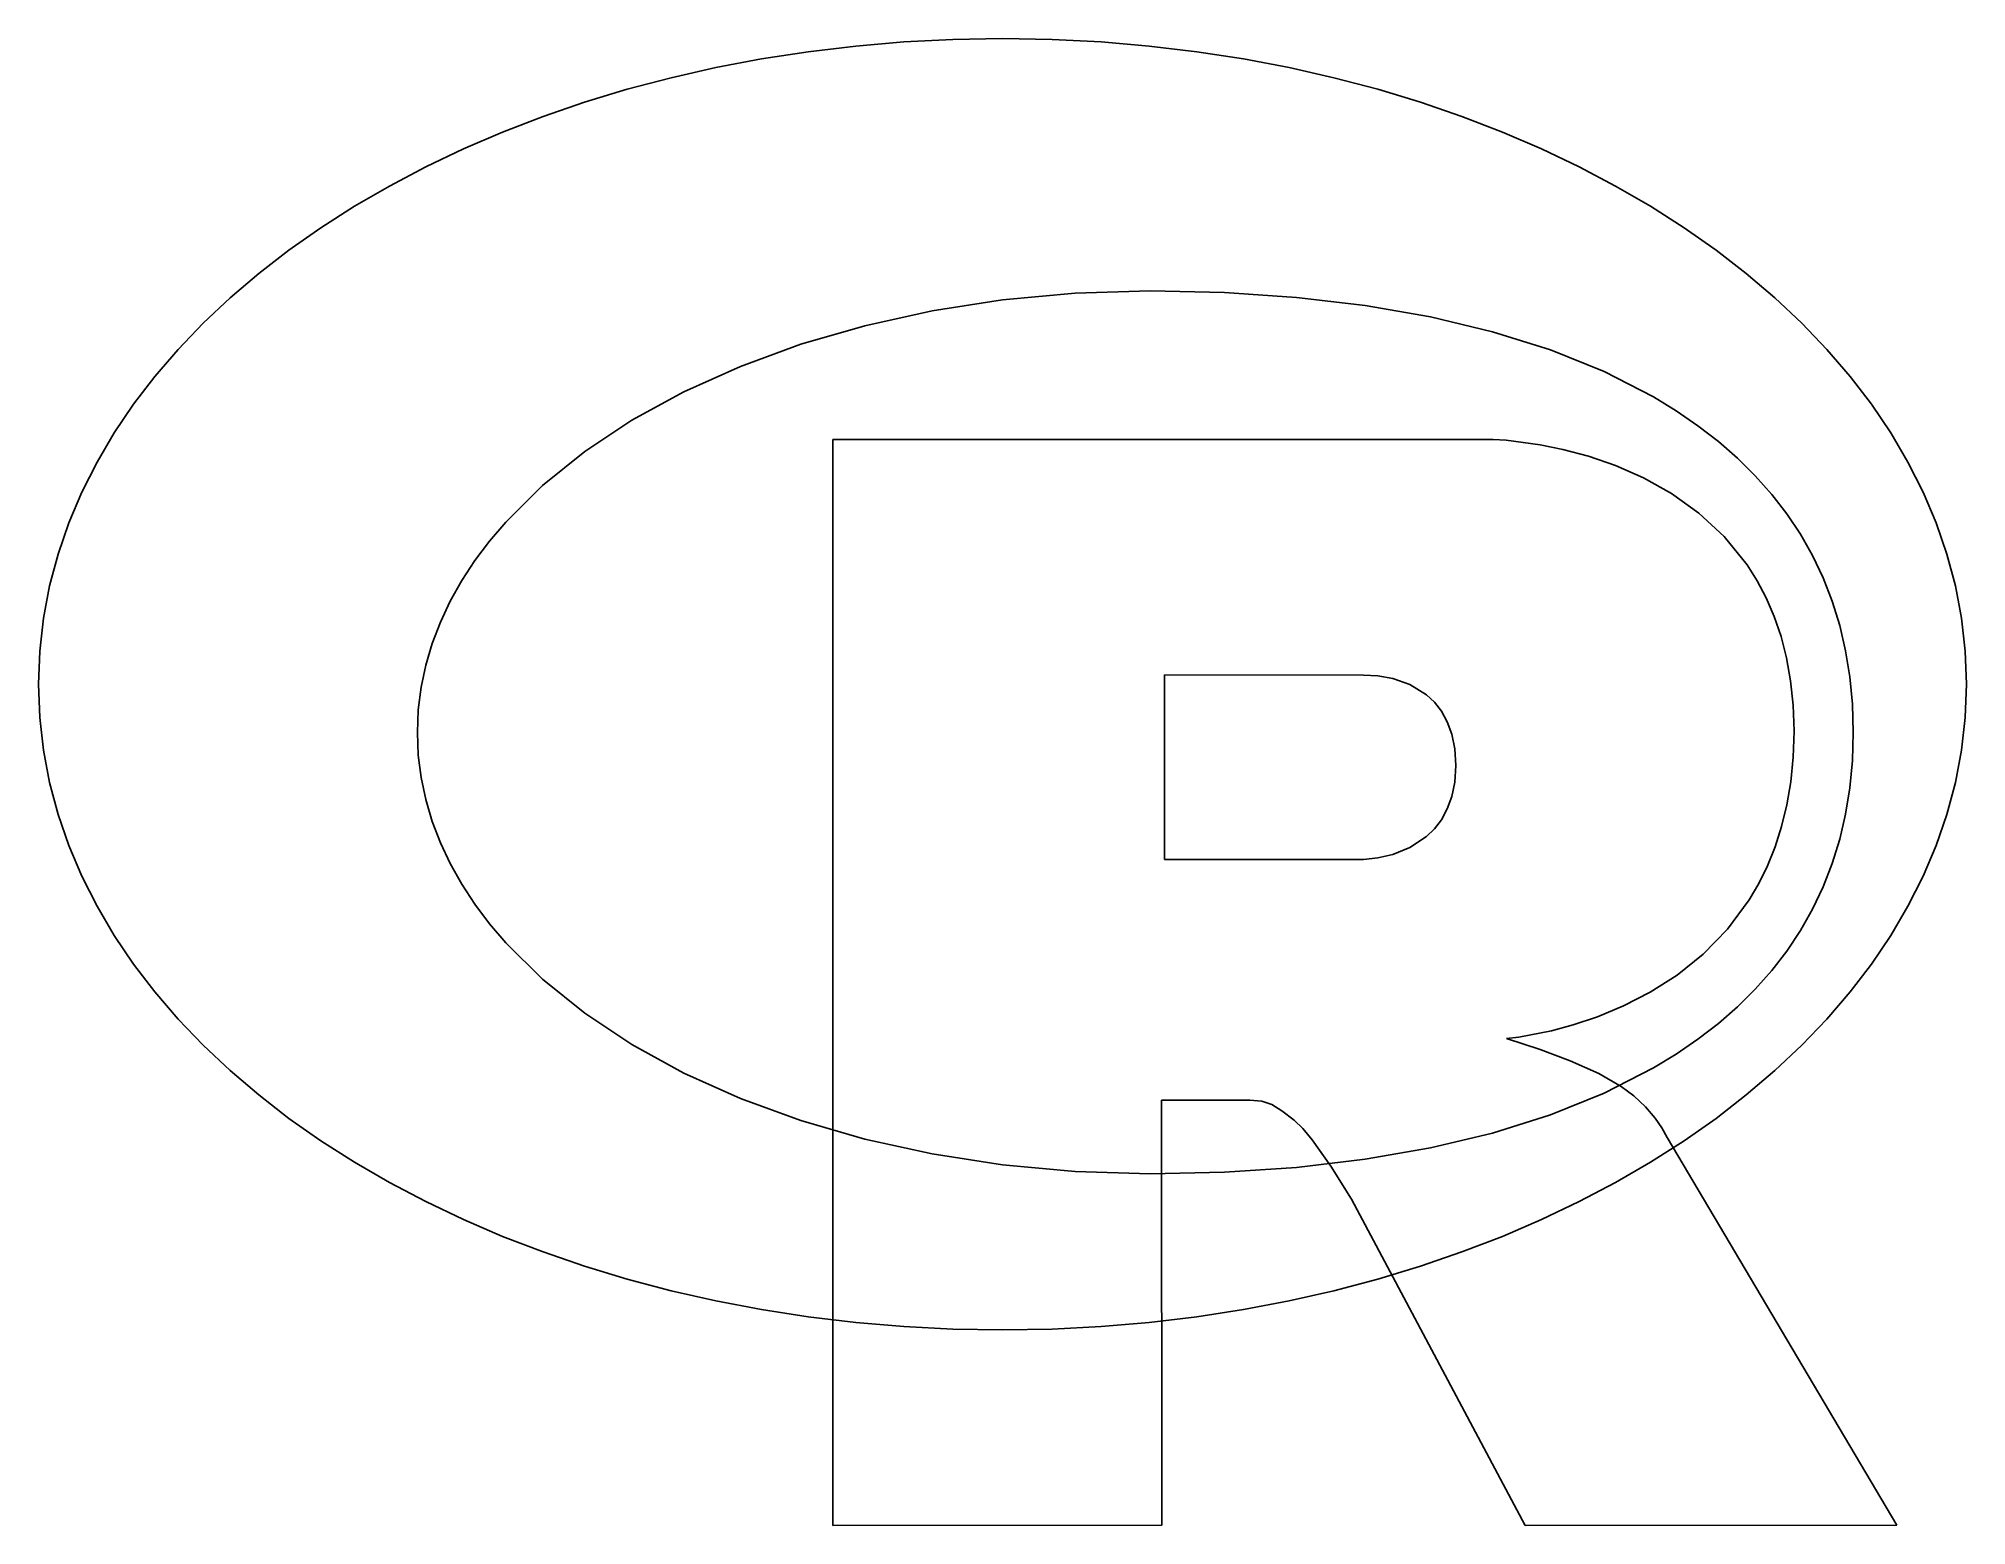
# Model space of a CAD drawing. Extents: x 0 to 204, y 1 to 157.
import ezdxf

# ---------------------------------------------------------------- set-up
doc = ezdxf.new("R2010")
doc.units = 0

msp = doc.modelspace()

# ---------------------------------------------------------------- linework, layer by layer
at = {"layer": 'Layer 1'}
for p, q in [((86.513858, 156.694804), (91.606238, 157.12817)), ((91.606238, 157.12817), (96.77375, 157.391329)), ((96.77375, 157.391329), (102.01, 157.48)), ((102.01, 157.48), (107.246231, 157.391329)), ((107.246231, 157.391329), (112.413725, 157.12817)), ((112.413725, 157.12817), (117.506089, 156.694804)), ((71.751438, 154.416281), (76.580064, 155.334578)), ((76.580064, 155.334578), (81.503002, 156.095513)), ((81.503002, 156.095513), (86.513858, 156.694804)), ((117.506089, 156.694804), (122.516928, 156.095513)), ((122.516928, 156.095513), (127.439849, 155.334578)), ((127.439849, 155.334578), (132.268459, 154.416281)), ((62.402696, 152.124727), (67.023518, 153.344903)), ((67.023518, 153.344903), (71.751438, 154.416281)), ((132.268459, 154.416281), (136.996365, 153.344903)), ((136.996365, 153.344903), (141.617172, 152.124727)), ((53.507922, 149.255101), (57.895366, 150.760032)), ((57.895366, 150.760032), (62.402696, 152.124727)), ((141.617172, 152.124727), (146.124487, 150.760032)), ((146.124487, 150.760032), (150.511918, 149.255101)), ((49.246758, 147.614215), (53.507922, 149.255101)), ((150.511918, 149.255101), (154.773069, 147.614215)), ((45.118266, 145.841655), (49.246758, 147.614215)), ((154.773069, 147.614215), (158.901549, 145.841655)), ((41.128841, 143.941704), (45.118266, 145.841655)), ((158.901549, 145.841655), (162.890963, 143.941704)), ((37.284875, 141.918642), (41.128841, 143.941704)), ((162.890963, 143.941704), (166.734917, 141.918642)), ((33.592762, 139.776751), (37.284875, 141.918642)), ((166.734917, 141.918642), (170.427019, 139.776751)), ((30.058897, 137.520312), (33.592762, 139.776751)), ((170.427019, 139.776751), (173.960875, 137.520312)), ((26.689671, 135.153608), (30.058897, 137.520312)), ((173.960875, 137.520312), (177.330091, 135.153608)), ((23.491479, 132.680919), (26.689671, 135.153608)), ((177.330091, 135.153608), (180.528274, 132.680919)), ((20.470714, 130.106526), (23.491479, 132.680919)), ((180.528274, 132.680919), (183.549031, 130.106526)), ((109.677266, 130.596462), (101.997957, 129.890461)), ((117.585, 130.837), (109.677266, 130.596462)), ((125.457943, 130.66884), (117.585, 130.837)), ((117.585, 130.837), (117.585, 130.837)), ((133.038791, 130.160672), (125.457943, 130.66884)), ((17.633771, 127.434712), (20.470714, 130.106526)), ((94.58595, 128.742418), (87.480122, 127.175753)), ((101.997957, 129.890461), (94.58595, 128.742418)), ((140.297763, 129.306966), (133.038791, 130.160672)), ((147.205078, 128.102191), (140.297763, 129.306966)), ((183.549031, 130.106526), (186.385967, 127.434712)), ((14.987041, 124.669757), (17.633771, 127.434712)), ((87.480122, 127.175753), (80.719348, 125.213886)), ((153.730953, 126.540815), (147.205078, 128.102191)), ((159.845607, 124.617307), (153.730953, 126.540815)), ((186.385967, 127.434712), (189.032689, 124.669757)), ((12.536919, 121.815944), (14.987041, 124.669757)), ((80.719348, 125.213886), (74.342507, 122.880237)), ((165.519259, 122.326138), (159.845607, 124.617307)), ((189.032689, 124.669757), (191.482805, 121.815944)), ((74.342507, 122.880237), (68.388473, 120.198227)), ((170.722125, 119.661775), (165.519259, 122.326138)), ((10.289798, 118.877554), (12.536919, 121.815944)), ((68.388473, 120.198227), (62.896125, 117.191275)), ((191.482805, 121.815944), (193.72992, 118.877554)), ((8.252072, 115.858867), (10.289798, 118.877554)), ((173.137707, 118.187918), (170.722125, 119.661775)), ((175.424425, 116.618688), (173.137707, 118.187918)), ((193.72992, 118.877554), (195.767641, 115.858867)), ((62.896125, 117.191275), (57.904338, 113.882802)), ((177.578556, 114.953394), (175.424425, 116.618688)), ((6.430134, 112.764166), (8.252072, 115.858867)), ((179.596377, 113.191346), (177.578556, 114.953394)), ((195.767641, 115.858867), (197.589574, 112.764166)), ((4.830378, 109.597733), (6.430134, 112.764166)), ((57.904338, 113.882802), (53.45199, 110.296229)), ((181.474166, 111.33185), (179.596377, 113.191346)), ((197.589574, 112.764166), (199.189326, 109.597733)), ((53.45199, 110.296229), (49.577957, 106.454974)), ((183.208199, 109.374217), (181.474166, 111.33185)), ((3.459197, 106.363847), (4.830378, 109.597733)), ((184.794754, 107.317755), (183.208199, 109.374217)), ((199.189326, 109.597733), (200.560503, 106.363847)), ((2.322985, 103.066792), (3.459197, 106.363847)), ((49.577957, 106.454974), (47.869958, 104.446161)), ((186.230109, 105.161772), (184.794754, 107.317755)), ((200.560503, 106.363847), (201.696713, 103.066792)), ((47.869958, 104.446161), (46.321116, 102.382459)), ((187.510541, 102.905577), (186.230109, 105.161772)), ((1.428135, 99.710848), (2.322985, 103.066792)), ((46.321116, 102.382459), (44.936291, 100.266798)), ((188.632326, 100.548478), (187.510541, 102.905577)), ((201.696713, 103.066792), (202.591561, 99.710848)), ((44.936291, 100.266798), (43.720343, 98.102104)), ((189.591743, 98.089785), (188.632326, 100.548478)), ((0.781041, 96.300297), (1.428135, 99.710848)), ((43.720343, 98.102104), (42.678131, 95.891306)), ((190.385068, 95.528806), (189.591743, 98.089785)), ((202.591561, 99.710848), (203.238654, 96.300297)), ((0.388096, 92.839421), (0.781041, 96.300297)), ((42.678131, 95.891306), (41.814514, 93.637329)), ((203.238654, 96.300297), (203.631598, 92.839421)), ((41.814514, 93.637329), (41.134354, 91.343103)), ((191.008579, 92.864849), (190.385068, 95.528806)), ((0.255693, 89.3325), (0.388096, 92.839421)), ((191.458553, 90.097223), (191.008579, 92.864849)), ((203.631598, 92.839421), (203.764, 89.3325)), ((41.134354, 91.343103), (40.642508, 89.011554)), ((191.731268, 87.225237), (191.458553, 90.097223)), ((0.388096, 85.825632), (0.255693, 89.3325)), ((40.642508, 89.011554), (40.343837, 86.645611)), ((203.764, 89.3325), (203.631598, 85.825632)), ((0.781041, 82.364801), (0.388096, 85.825632)), ((40.343837, 86.645611), (40.2432, 84.2482)), ((191.823, 84.2482), (191.731268, 87.225237)), ((203.631598, 85.825632), (203.238654, 82.364801)), ((40.2432, 84.2482), (40.343837, 81.850763)), ((191.731268, 81.270248), (191.823, 84.2482)), ((1.428135, 78.954288), (0.781041, 82.364801)), ((40.343837, 81.850763), (40.642508, 79.484798)), ((203.238654, 82.364801), (202.591561, 78.954288)), ((40.642508, 79.484798), (41.134354, 77.153233)), ((191.458553, 78.397465), (191.731268, 81.270248)), ((2.322985, 75.598376), (1.428135, 78.954288)), ((191.008579, 75.629154), (191.458553, 78.397465)), ((202.591561, 78.954288), (201.696713, 75.598376)), ((3.459197, 72.301346), (2.322985, 75.598376)), ((41.134354, 77.153233), (41.814514, 74.858993)), ((190.385068, 72.964617), (191.008579, 75.629154)), ((201.696713, 75.598376), (200.560503, 72.301346)), ((41.814514, 74.858993), (42.678131, 72.605007)), ((4.830378, 69.067481), (3.459197, 72.301346)), ((42.678131, 72.605007), (43.720343, 70.394203)), ((189.591743, 70.403157), (190.385068, 72.964617)), ((200.560503, 72.301346), (199.189326, 69.067481)), ((43.720343, 70.394203), (44.936291, 68.229506)), ((188.632326, 67.944078), (189.591743, 70.403157)), ((6.430134, 65.901062), (4.830378, 69.067481)), ((44.936291, 68.229506), (46.321116, 66.113845)), ((187.510541, 65.586682), (188.632326, 67.944078)), ((199.189326, 69.067481), (197.589574, 65.901062)), ((8.252072, 62.80637), (6.430134, 65.901062)), ((46.321116, 66.113845), (47.869958, 64.050147)), ((186.230109, 63.330272), (187.510541, 65.586682)), ((197.589574, 65.901062), (195.767641, 62.80637)), ((47.869958, 64.050147), (49.577957, 62.041339)), ((184.794754, 61.17415), (186.230109, 63.330272)), ((10.289798, 59.787689), (8.252072, 62.80637)), ((49.577957, 62.041339), (53.45199, 58.200103)), ((183.208199, 59.117621), (184.794754, 61.17415)), ((195.767641, 62.80637), (193.72992, 59.787689)), ((12.536919, 56.849298), (10.289798, 59.787689)), ((181.474166, 57.159985), (183.208199, 59.117621)), ((193.72992, 59.787689), (191.482805, 56.849298)), ((53.45199, 58.200103), (57.904338, 54.613555)), ((179.596377, 55.300547), (181.474166, 57.159985)), ((14.987041, 53.995482), (12.536919, 56.849298)), ((177.578556, 53.538609), (179.596377, 55.300547)), ((191.482805, 56.849298), (189.032689, 53.995482)), ((17.633771, 51.23052), (14.987041, 53.995482)), ((57.904338, 54.613555), (62.896125, 51.305112)), ((175.424425, 51.873474), (177.578556, 53.538609)), ((189.032689, 53.995482), (186.385967, 51.23052)), ((20.470714, 48.558696), (17.633771, 51.23052)), ((62.896125, 51.305112), (68.388473, 48.298195)), ((173.137707, 50.304445), (175.424425, 51.873474)), ((186.385967, 51.23052), (183.549031, 48.558696)), ((170.722125, 48.830825), (173.137707, 50.304445)), ((23.491479, 45.98429), (20.470714, 48.558696)), ((68.388473, 48.298195), (74.342507, 45.616221)), ((165.519259, 46.167022), (170.722125, 48.830825)), ((183.549031, 48.558696), (180.528274, 45.98429)), ((26.689671, 43.511585), (23.491479, 45.98429)), ((74.342507, 45.616221), (80.719348, 43.282607)), ((159.845607, 43.876487), (165.519259, 46.167022)), ((180.528274, 45.98429), (177.330091, 43.511585)), ((30.058897, 41.144862), (26.689671, 43.511585)), ((80.719348, 43.282607), (87.480122, 41.320773)), ((153.730953, 41.953644), (159.845607, 43.876487)), ((177.330091, 43.511585), (173.960875, 41.144862)), ((33.592762, 38.888404), (30.058897, 41.144862)), ((87.480122, 41.320773), (94.58595, 39.754138)), ((147.205078, 40.392916), (153.730953, 41.953644)), ((173.960875, 41.144862), (170.427019, 38.888404)), ((37.284875, 36.746493), (33.592762, 38.888404)), ((94.58595, 39.754138), (101.997957, 38.606118)), ((133.038791, 38.335493), (140.297763, 39.188724)), ((140.297763, 39.188724), (147.205078, 40.392916)), ((170.427019, 38.888404), (166.734917, 36.746493)), ((41.128841, 34.723409), (37.284875, 36.746493)), ((101.997957, 38.606118), (109.677266, 37.900132)), ((109.677266, 37.900132), (117.585, 37.6596)), ((117.585, 37.6596), (125.457943, 37.827644)), ((125.457943, 37.827644), (133.038791, 38.335493)), ((166.734917, 36.746493), (162.890963, 34.723409)), ((45.118266, 32.823435), (41.128841, 34.723409)), ((162.890963, 34.723409), (158.901549, 32.823435)), ((49.246758, 31.050852), (45.118266, 32.823435)), ((158.901549, 32.823435), (154.773069, 31.050852)), ((53.507922, 29.409943), (49.246758, 31.050852)), ((154.773069, 31.050852), (150.511918, 29.409943)), ((57.895366, 27.90499), (53.507922, 29.409943)), ((150.511918, 29.409943), (146.124487, 27.90499)), ((62.402696, 26.540273), (57.895366, 27.90499)), ((67.023518, 25.320076), (62.402696, 26.540273)), ((141.617172, 26.540273), (136.996365, 25.320076)), ((146.124487, 27.90499), (141.617172, 26.540273)), ((71.751438, 24.24868), (67.023518, 25.320076)), ((136.996365, 25.320076), (132.268459, 24.24868)), ((76.580064, 23.330366), (71.751438, 24.24868)), ((81.503002, 22.569416), (76.580064, 23.330366)), ((86.513858, 21.970113), (81.503002, 22.569416)), ((122.516928, 22.569416), (117.506089, 21.970113)), ((127.439849, 23.330366), (122.516928, 22.569416)), ((132.268459, 24.24868), (127.439849, 23.330366)), ((91.606238, 21.536738), (86.513858, 21.970113)), ((96.77375, 21.273573), (91.606238, 21.536738)), ((102.01, 21.1849), (96.77375, 21.273573)), ((107.246231, 21.273573), (102.01, 21.1849)), ((102.01, 21.1849), (102.01, 21.1849)), ((112.413725, 21.536738), (107.246231, 21.273573)), ((117.506089, 21.970113), (112.413725, 21.536738))]:
    msp.add_line(p, q, dxfattribs=at)
at = {"layer": 'Layer 2'}
for p, q in [((84.1022, 0.557564), (84.1022, 115.165)), ((84.1022, 115.165), (153.811, 115.165)), ((153.811, 115.165), (155.175258, 115.081397)), ((155.175258, 115.081397), (158.771938, 114.603541)), ((158.771938, 114.603541), (161.174892, 114.110342)), ((161.174892, 114.110342), (163.856898, 113.390866)), ((163.856898, 113.390866), (166.72494, 112.402543)), ((166.72494, 112.402543), (169.686, 111.102802)), ((169.686, 111.102802), (172.64706, 109.449072)), ((172.64706, 109.449072), (175.515102, 107.398782)), ((175.515102, 107.398782), (178.197108, 104.90936)), ((178.197108, 104.90936), (180.600063, 101.938237)), ((180.600063, 101.938237), (181.667827, 100.258733)), ((181.667827, 100.258733), (182.630946, 98.44284)), ((182.630946, 98.44284), (183.477794, 96.485236)), ((183.477794, 96.485236), (184.196742, 94.380599)), ((184.196742, 94.380599), (184.776164, 92.123608)), ((184.776164, 92.123608), (185.204433, 89.708943)), ((119.108, 90.318247), (119.097558, 70.830847)), ((140.1231, 90.3047), (119.108, 90.318247)), ((141.644411, 90.229619), (140.123058, 90.30473)), ((140.123058, 90.30473), (140.1231, 90.3047)), ((143.203798, 89.939974), (141.644411, 90.229619)), ((144.991388, 89.308263), (143.203798, 89.939974)), ((185.204433, 89.708943), (185.46992, 87.13128)), ((146.778978, 88.203981), (144.991388, 89.308263)), ((147.601459, 87.433844), (146.778978, 88.203981)), ((148.338365, 86.496625), (147.601459, 87.433844)), ((148.961169, 85.376011), (148.338365, 86.496625)), ((185.46992, 87.13128), (185.561, 84.3853)), ((149.441346, 84.055689), (148.961169, 85.376011)), ((149.750371, 82.519347), (149.441346, 84.055689)), ((185.561, 84.3853), (185.473968, 81.63451)), ((149.859718, 80.75067), (149.750371, 82.519347)), ((185.473968, 81.63451), (185.22028, 79.042833)), ((149.750371, 79.010698), (149.859718, 80.75067)), ((148.961169, 76.165965), (149.441346, 77.487259)), ((149.441346, 77.487259), (149.750371, 79.010698)), ((185.22028, 79.042833), (184.811046, 76.605561)), ((148.338365, 75.032428), (148.961169, 76.165965)), ((184.811046, 76.605561), (184.257375, 74.317986)), ((144.991388, 72.088075), (146.778978, 73.271069)), ((146.778978, 73.271069), (147.601459, 74.072258)), ((147.601459, 74.072258), (148.338365, 75.032428)), ((184.257375, 74.317986), (183.57038, 72.175401)), ((141.644411, 70.996758), (143.203798, 71.368341)), ((143.203798, 71.368341), (144.991388, 72.088075)), ((183.57038, 72.175401), (182.76117, 70.173098)), ((119.097558, 70.830847), (140.123058, 70.83762)), ((140.123058, 70.83762), (141.644411, 70.996758)), ((182.76117, 70.173098), (181.840855, 68.30637)), ((181.840855, 68.30637), (180.820547, 66.570508)), ((180.820547, 66.570508), (178.52439, 63.472553)), ((178.52439, 63.472553), (175.961582, 60.841572)), ((175.961582, 60.841572), (173.221008, 58.639904)), ((173.221008, 58.639904), (170.39155, 56.829887)), ((167.562092, 55.37386), (164.821518, 54.23416)), ((170.39155, 56.829887), (167.562092, 55.37386)), ((162.25871, 53.373127), (159.962553, 52.753098)), ((164.821518, 54.23416), (162.25871, 53.373127)), ((155.2221, 51.9298), (155.222, 51.9293)), ((155.222, 51.9293), (158.748576, 50.773777)), ((156.525725, 52.085409), (155.2221, 51.9298)), ((159.962553, 52.753098), (156.525725, 52.085409)), ((158.748576, 50.773777), (161.927834, 49.597462)), ((161.927834, 49.597462), (164.95866, 48.26041)), ((164.95866, 48.26041), (167.312638, 46.878155)), ((167.312638, 46.878155), (168.646776, 45.889874)), ((128.12857, 45.43821), (118.80791, 45.43821)), ((118.80791, 45.43821), (118.815, 0.57224)), ((129.389295, 45.326993), (128.12857, 45.43821)), ((130.448751, 44.965244), (129.389295, 45.326993)), ((131.512282, 44.310812), (130.448751, 44.965244)), ((168.646776, 45.889874), (169.89754, 44.73263)), ((132.78523, 43.32155), (131.512282, 44.310812)), ((133.709579, 42.426509), (132.78523, 43.32155)), ((169.89754, 44.73263), (170.890636, 43.545429)), ((170.890636, 43.545429), (171.595601, 42.505336)), ((134.708441, 41.231178), (133.709579, 42.426509)), ((136.68589, 38.456992), (134.708441, 41.231178)), ((171.595601, 42.505336), (172.15532, 41.48708)), ((172.15532, 41.48708), (196.427, 0.564902)), ((138.853, 34.996), (136.68589, 38.456992)), ((157.198, 0.547404), (138.853, 34.996)), ((118.815, 0.57224), (84.1022, 0.557564)), ((196.427, 0.564902), (157.198, 0.547404))]:
    msp.add_line(p, q, dxfattribs=at)

doc.saveas('drawing.dxf')
